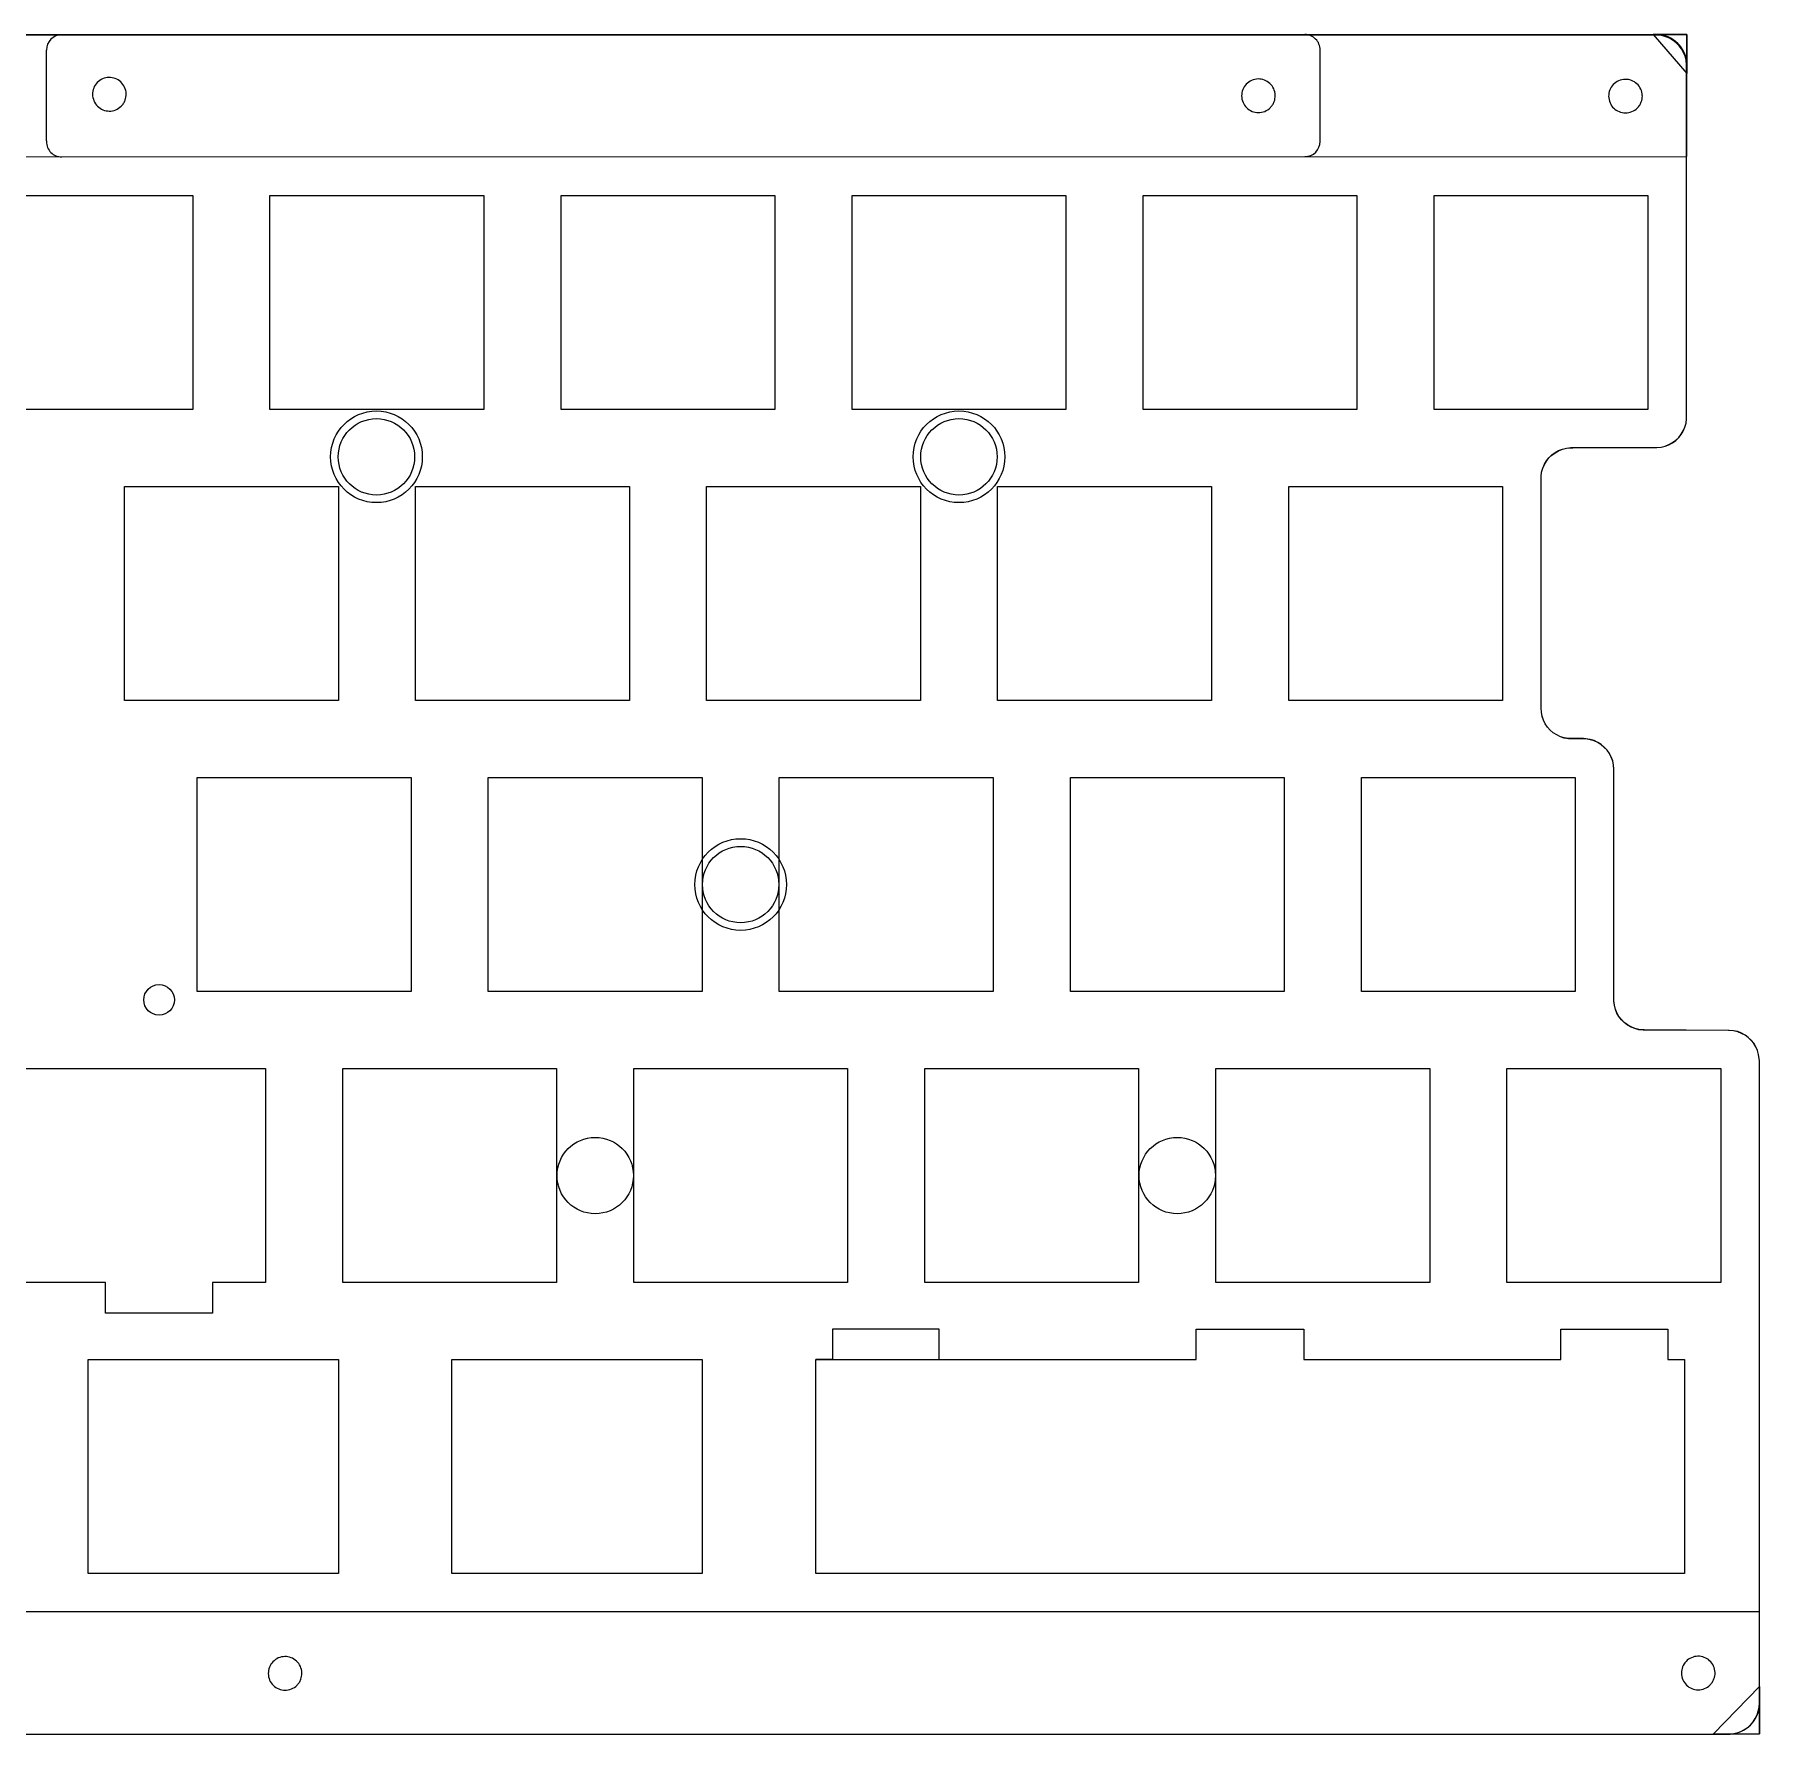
# Model space of a CAD drawing. Header units: centimetres. Extents: x 0 to 160, y -253 to 0.
# Drawn here: x 147.51 to 158.8, y -253.06 to -241.93 of the extents above; entities that cross this region are included whole.
import ezdxf

# ---------------------------------------------------------------- set-up
doc = ezdxf.new("R2010")
doc.units = ezdxf.units.CM
doc.header["$MEASUREMENT"] = 0
for name, color, linetype in [('case-left-macro v11_Layer 1', 7, 'Continuous'), ('case-left-macro v11_mid small', 7, 'Continuous'), ('case-left-macro v11_Sketch2', 7, 'Continuous'), ('case-left-macro v11_Sketch7', 7, 'Continuous')]:
    doc.layers.add(name, color=color, linetype=linetype)

msp = doc.modelspace()

# ---------------------------------------------------------------- linework, layer by layer
at = {"layer": 'case-left-macro v11_Layer 1'}
for p, q in [((158.123, -241.932, 7.32), (139.825, -241.935, 7.32)), ((158.103, -241.932, 7.62), (158.323, -242.187, 7.62)), ((158.103, -241.932, 7.62), (158.323, -241.932, 7.62)), ((158.323, -241.932, 7.62), (158.323, -242.187, 7.62)), ((158.323, -242.732, 7.32), (158.323, -242.132, 7.32)), ((145.088, -242.734, 7.32), (158.323, -242.732, 7.32)), ((158.799, -252.257, 7.32), (145.088, -252.259, 7.32)), ((158.799, -252.857, 7.32), (158.799, -252.257, 7.32)), ((158.799, -252.747, 7.62), (158.498, -253.057, 7.62)), ((158.799, -252.747, 7.62), (158.799, -253.057, 7.62)), ((139.825, -253.06, 7.32), (158.599, -253.057, 7.32)), ((158.498, -253.057, 7.62), (158.799, -253.057, 7.62))]:
    msp.add_line(p, q, dxfattribs=at)
for points in [[(158.323, -242.132, 7.32), (158.323, -242.022, 7.32), (158.233, -241.932, 7.32), (158.123, -241.932, 7.32)], [(158.599, -253.057, 7.32), (158.709, -253.057, 7.32), (158.799, -252.967, 7.32), (158.799, -252.857, 7.32)]]:
    msp.add_open_spline(points, degree=3, dxfattribs=at)
at = {"layer": 'case-left-macro v11_mid small'}
for p, q in [((155.823, -241.933, 7.32), (147.686, -241.934, 7.32)), ((147.586, -242.038, 7.32), (147.586, -242.034, 7.32)), ((147.586, -242.629, 7.32), (147.586, -242.038, 7.32)), ((155.923, -242.632, 7.32), (155.923, -242.033, 7.32)), ((147.586, -242.629, 7.32), (147.586, -242.634, 7.32)), ((147.686, -242.734, 7.32), (155.823, -242.732, 7.32))]:
    msp.add_line(p, q, dxfattribs=at)
for centre, start, end in [((147.686, -242.034, 7.32), 90.0069, 180), ((155.823, -242.033, 7.32), 0, 90.0069), ((147.686, -242.634, 7.32), 180, 270.0094), ((155.823, -242.632, 7.32), 270.0094, 0)]:
    msp.add_arc(centre, 0.1, start, end, dxfattribs=at)
for points in [[(148.108, -242.323, 6.22), (148.108, -242.335, 6.22), (148.106, -242.348, 6.22), (148.098, -242.369, 6.22), (148.095, -242.376, 6.22), (148.086, -242.389, 6.22), (148.081, -242.396, 6.22), (148.075, -242.401, 6.22), (148.065, -242.412, 6.22), (148.053, -242.42, 6.22), (148.026, -242.431, 6.22), (148.012, -242.434, 6.22), (147.983, -242.433, 6.22), (147.969, -242.431, 6.22), (147.943, -242.42, 6.22), (147.931, -242.412, 6.22), (147.91, -242.392, 6.22), (147.902, -242.38, 6.22), (147.891, -242.353, 6.22), (147.888, -242.339, 6.22), (147.887, -242.31, 6.22), (147.89, -242.296, 6.22), (147.9, -242.27, 6.22), (147.908, -242.258, 6.22), (147.928, -242.237, 6.22), (147.94, -242.229, 6.22), (147.966, -242.217, 6.22), (147.981, -242.214, 6.22), (148.009, -242.213, 6.22), (148.023, -242.216, 6.22), (148.05, -242.226, 6.22), (148.062, -242.233, 6.22), (148.083, -242.253, 6.22), (148.091, -242.264, 6.22), (148.104, -242.291, 6.22), (148.107, -242.305, 6.22), (148.108, -242.321, 6.22), (148.108, -242.322, 6.22), (148.108, -242.323, 6.22)], [(155.629, -242.333, 6.22), (155.629, -242.345, 6.22), (155.627, -242.358, 6.22), (155.62, -242.379, 6.22), (155.616, -242.386, 6.22), (155.607, -242.399, 6.22), (155.602, -242.406, 6.22), (155.597, -242.411, 6.22), (155.587, -242.422, 6.22), (155.574, -242.43, 6.22), (155.547, -242.441, 6.22), (155.533, -242.443, 6.22), (155.504, -242.443, 6.22), (155.49, -242.441, 6.22), (155.464, -242.43, 6.22), (155.452, -242.422, 6.22), (155.432, -242.402, 6.22), (155.424, -242.39, 6.22), (155.412, -242.363, 6.22), (155.409, -242.349, 6.22), (155.409, -242.32, 6.22), (155.412, -242.306, 6.22), (155.422, -242.28, 6.22), (155.43, -242.268, 6.22), (155.449, -242.247, 6.22), (155.461, -242.239, 6.22), (155.488, -242.227, 6.22), (155.502, -242.224, 6.22), (155.531, -242.223, 6.22), (155.545, -242.226, 6.22), (155.571, -242.236, 6.22), (155.583, -242.243, 6.22), (155.604, -242.262, 6.22), (155.613, -242.274, 6.22), (155.625, -242.301, 6.22), (155.628, -242.315, 6.22), (155.629, -242.331, 6.22), (155.629, -242.332, 6.22), (155.629, -242.333, 6.22)]]:
    msp.add_open_spline(points, degree=3, knots=[6.594404, 6.594404, 6.594404, 6.594404, 7.005478, 7.005478, 7.244259, 7.244259, 7.482163, 7.482163, 7.482163, 7.919053, 7.919053, 8.365608, 8.365608, 8.803299, 8.803299, 9.244016, 9.244016, 9.702694, 9.702694, 10.171443, 10.171443, 10.630498, 10.630498, 11.091157, 11.091157, 11.570746, 11.570746, 12.060947, 12.060947, 12.540855, 12.540855, 13.020781, 13.020781, 13.520552, 13.520552, 14.03151, 14.03151, 14.076567, 14.076567, 14.076567, 14.076567], dxfattribs=at)
at = {"layer": 'case-left-macro v11_Sketch2'}
for p, q in [((158.122, -241.936, 6.22), (139.824, -241.936, 6.22)), ((158.125, -241.937, 6.22), (158.122, -241.936, 6.22)), ((158.132, -241.937, 6.22), (158.125, -241.937, 6.22)), ((158.159, -241.94, 6.22), (158.132, -241.937, 6.22)), ((158.186, -241.947, 6.22), (158.159, -241.94, 6.22)), ((158.21, -241.957, 6.22), (158.186, -241.947, 6.22)), ((158.233, -241.971, 6.22), (158.21, -241.957, 6.22)), ((158.254, -241.987, 6.22), (158.233, -241.971, 6.22)), ((158.273, -242.006, 6.22), (158.254, -241.987, 6.22)), ((158.289, -242.027, 6.22), (158.273, -242.006, 6.22)), ((158.302, -242.05, 6.22), (158.289, -242.027, 6.22)), ((158.312, -242.075, 6.22), (158.302, -242.05, 6.22)), ((158.318, -242.101, 6.22), (158.312, -242.075, 6.22)), ((158.321, -242.129, 6.22), (158.318, -242.101, 6.22)), ((158.322, -242.136, 6.22), (158.321, -242.129, 6.22)), ((158.322, -242.137, 6.22), (158.322, -242.136, 6.22)), ((158.322, -244.437, 6.22), (158.322, -242.137, 6.22)), ((158.318, -244.477, 6.22), (158.321, -244.45, 6.22)), ((158.321, -244.45, 6.22), (158.322, -244.437, 6.22)), ((158.27, -244.571, 6.22), (158.286, -244.551, 6.22)), ((158.286, -244.551, 6.22), (158.3, -244.528, 6.22)), ((158.3, -244.528, 6.22), (158.31, -244.503, 6.22)), ((158.31, -244.503, 6.22), (158.318, -244.477, 6.22)), ((157.44, -244.686, 6.22), (157.461, -244.67, 6.22)), ((157.461, -244.67, 6.22), (157.484, -244.657, 6.22)), ((157.484, -244.657, 6.22), (157.509, -244.647, 6.22)), ((157.509, -244.647, 6.22), (157.536, -244.641, 6.22)), ((157.536, -244.641, 6.22), (157.563, -244.638, 6.22)), ((157.563, -244.638, 6.22), (157.576, -244.638, 6.22)), ((157.576, -244.638, 6.22), (158.114, -244.637, 6.22)), ((158.114, -244.637, 6.22), (158.127, -244.637, 6.22)), ((158.127, -244.637, 6.22), (158.155, -244.634, 6.22)), ((158.155, -244.634, 6.22), (158.181, -244.628, 6.22)), ((158.181, -244.628, 6.22), (158.206, -244.618, 6.22)), ((158.206, -244.618, 6.22), (158.23, -244.605, 6.22)), ((158.23, -244.605, 6.22), (158.251, -244.59, 6.22)), ((158.251, -244.59, 6.22), (158.27, -244.571, 6.22)), ((157.373, -244.798, 6.22), (157.38, -244.772, 6.22)), ((157.38, -244.772, 6.22), (157.391, -244.747, 6.22)), ((157.391, -244.747, 6.22), (157.404, -244.725, 6.22)), ((157.404, -244.725, 6.22), (157.421, -244.704, 6.22)), ((157.421, -244.704, 6.22), (157.44, -244.686, 6.22)), ((157.369, -244.825, 6.22), (157.373, -244.798, 6.22)), ((157.369, -244.838, 6.22), (157.369, -244.825, 6.22)), ((157.369, -246.343, 6.22), (157.369, -244.838, 6.22)), ((157.371, -246.369, 6.22), (157.369, -246.343, 6.22)), ((157.376, -246.396, 6.22), (157.371, -246.369, 6.22)), ((157.385, -246.422, 6.22), (157.376, -246.396, 6.22)), ((157.397, -246.445, 6.22), (157.385, -246.422, 6.22)), ((157.412, -246.467, 6.22), (157.397, -246.445, 6.22)), ((157.429, -246.487, 6.22), (157.412, -246.467, 6.22)), ((157.449, -246.504, 6.22), (157.429, -246.487, 6.22)), ((157.472, -246.518, 6.22), (157.449, -246.504, 6.22)), ((157.496, -246.53, 6.22), (157.472, -246.518, 6.22)), ((157.521, -246.538, 6.22), (157.496, -246.53, 6.22)), ((157.549, -246.543, 6.22), (157.521, -246.538, 6.22)), ((157.563, -246.544, 6.22), (157.549, -246.543, 6.22)), ((157.569, -246.544, 6.22), (157.563, -246.544, 6.22)), ((157.645, -246.544, 6.22), (157.569, -246.544, 6.22)), ((157.646, -246.544, 6.22), (157.645, -246.544, 6.22)), ((157.649, -246.544, 6.22), (157.646, -246.544, 6.22)), ((157.663, -246.544, 6.22), (157.649, -246.544, 6.22)), ((157.69, -246.549, 6.22), (157.663, -246.544, 6.22)), ((157.716, -246.557, 6.22), (157.69, -246.549, 6.22)), ((157.741, -246.568, 6.22), (157.716, -246.557, 6.22)), ((157.763, -246.582, 6.22), (157.741, -246.568, 6.22)), ((157.783, -246.599, 6.22), (157.763, -246.582, 6.22)), ((157.801, -246.618, 6.22), (157.783, -246.599, 6.22)), ((157.816, -246.64, 6.22), (157.801, -246.618, 6.22)), ((157.829, -246.664, 6.22), (157.816, -246.64, 6.22)), ((157.838, -246.689, 6.22), (157.829, -246.664, 6.22)), ((157.843, -246.716, 6.22), (157.838, -246.689, 6.22)), ((157.845, -246.744, 6.22), (157.843, -246.716, 6.22)), ((157.845, -248.249, 6.22), (157.845, -246.744, 6.22)), ((157.845, -248.253, 6.22), (157.845, -248.249, 6.22)), ((157.846, -248.26, 6.22), (157.845, -248.253, 6.22)), ((157.849, -248.288, 6.22), (157.846, -248.26, 6.22)), ((157.856, -248.314, 6.22), (157.849, -248.288, 6.22)), ((157.866, -248.338, 6.22), (157.856, -248.314, 6.22)), ((157.879, -248.361, 6.22), (157.866, -248.338, 6.22)), ((157.895, -248.382, 6.22), (157.879, -248.361, 6.22)), ((157.914, -248.401, 6.22), (157.895, -248.382, 6.22)), ((157.935, -248.417, 6.22), (157.914, -248.401, 6.22)), ((157.958, -248.43, 6.22), (157.935, -248.417, 6.22)), ((157.983, -248.44, 6.22), (157.958, -248.43, 6.22)), ((158.009, -248.447, 6.22), (157.983, -248.44, 6.22)), ((158.037, -248.45, 6.22), (158.009, -248.447, 6.22)), ((158.044, -248.45, 6.22), (158.037, -248.45, 6.22)), ((158.045, -248.45, 6.22), (158.044, -248.45, 6.22)), ((158.597, -248.453, 6.22), (158.045, -248.45, 6.22)), ((158.601, -248.453, 6.22), (158.597, -248.453, 6.22)), ((158.629, -248.455, 6.22), (158.601, -248.453, 6.22)), ((158.656, -248.461, 6.22), (158.629, -248.455, 6.22)), ((158.681, -248.471, 6.22), (158.656, -248.461, 6.22)), ((158.704, -248.483, 6.22), (158.681, -248.471, 6.22)), ((158.725, -248.499, 6.22), (158.704, -248.483, 6.22)), ((158.745, -248.517, 6.22), (158.725, -248.499, 6.22)), ((158.761, -248.537, 6.22), (158.745, -248.517, 6.22)), ((158.775, -248.56, 6.22), (158.761, -248.537, 6.22)), ((158.786, -248.584, 6.22), (158.775, -248.56, 6.22)), ((158.793, -248.61, 6.22), (158.786, -248.584, 6.22)), ((158.797, -248.638, 6.22), (158.793, -248.61, 6.22)), ((158.798, -248.652, 6.22), (158.797, -248.638, 6.22)), ((158.798, -248.657, 6.22), (158.798, -248.652, 6.22)), ((158.798, -252.855, 6.22), (158.798, -248.657, 6.22)), ((158.783, -252.933, 6.22), (158.791, -252.908, 6.22)), ((158.791, -252.908, 6.22), (158.796, -252.881, 6.22)), ((158.796, -252.881, 6.22), (158.798, -252.855, 6.22)), ((158.673, -253.043, 6.22), (158.697, -253.031, 6.22)), ((158.697, -253.031, 6.22), (158.719, -253.017, 6.22)), ((158.719, -253.017, 6.22), (158.739, -252.999, 6.22)), ((158.739, -252.999, 6.22), (158.757, -252.979, 6.22)), ((158.757, -252.979, 6.22), (158.771, -252.957, 6.22)), ((158.771, -252.957, 6.22), (158.783, -252.933, 6.22)), ((139.827, -253.061, 6.22), (158.596, -253.058, 6.22)), ((158.596, -253.058, 6.22), (158.6, -253.058, 6.22)), ((158.6, -253.058, 6.22), (158.607, -253.058, 6.22)), ((158.607, -253.058, 6.22), (158.621, -253.057, 6.22)), ((158.621, -253.057, 6.22), (158.648, -253.052, 6.22)), ((158.648, -253.052, 6.22), (158.673, -253.043, 6.22))]:
    msp.add_line(p, q, dxfattribs=at)
for centre, radius in [((149.746, -244.697, 6.22), 0.3), ((149.746, -244.697, 6.22), 0.25), ((153.559, -244.697, 6.22), 0.3), ((153.559, -244.697, 6.22), 0.25), ((152.13, -247.497, 6.22), 0.3), ((152.13, -247.497, 6.22), 0.25), ((148.323, -248.252, 6.22), 0.1), ((151.178, -249.402, 6.22), 0.25), ((154.988, -249.402, 6.22), 0.25)]:
    msp.add_circle(centre, radius, dxfattribs=at)
for points in [[(148.108, -242.323, 6.22), (148.108, -242.335, 6.22), (148.106, -242.348, 6.22), (148.098, -242.369, 6.22), (148.095, -242.376, 6.22), (148.086, -242.389, 6.22), (148.081, -242.396, 6.22), (148.075, -242.401, 6.22), (148.065, -242.412, 6.22), (148.053, -242.42, 6.22), (148.026, -242.431, 6.22), (148.012, -242.434, 6.22), (147.983, -242.433, 6.22), (147.969, -242.431, 6.22), (147.943, -242.42, 6.22), (147.931, -242.412, 6.22), (147.91, -242.392, 6.22), (147.902, -242.38, 6.22), (147.891, -242.353, 6.22), (147.888, -242.339, 6.22), (147.887, -242.31, 6.22), (147.89, -242.296, 6.22), (147.9, -242.27, 6.22), (147.908, -242.258, 6.22), (147.928, -242.237, 6.22), (147.94, -242.229, 6.22), (147.966, -242.217, 6.22), (147.981, -242.214, 6.22), (148.009, -242.213, 6.22), (148.023, -242.216, 6.22), (148.05, -242.226, 6.22), (148.062, -242.233, 6.22), (148.083, -242.253, 6.22), (148.091, -242.264, 6.22), (148.104, -242.291, 6.22), (148.107, -242.305, 6.22), (148.108, -242.321, 6.22), (148.108, -242.322, 6.22), (148.108, -242.323, 6.22)], [(155.629, -242.333, 6.22), (155.629, -242.345, 6.22), (155.627, -242.358, 6.22), (155.62, -242.379, 6.22), (155.616, -242.386, 6.22), (155.607, -242.399, 6.22), (155.602, -242.406, 6.22), (155.597, -242.411, 6.22), (155.587, -242.422, 6.22), (155.574, -242.43, 6.22), (155.547, -242.441, 6.22), (155.533, -242.443, 6.22), (155.504, -242.443, 6.22), (155.49, -242.441, 6.22), (155.464, -242.43, 6.22), (155.452, -242.422, 6.22), (155.432, -242.402, 6.22), (155.424, -242.39, 6.22), (155.412, -242.363, 6.22), (155.409, -242.349, 6.22), (155.409, -242.32, 6.22), (155.412, -242.306, 6.22), (155.422, -242.28, 6.22), (155.43, -242.268, 6.22), (155.449, -242.247, 6.22), (155.461, -242.239, 6.22), (155.488, -242.227, 6.22), (155.502, -242.224, 6.22), (155.531, -242.223, 6.22), (155.545, -242.226, 6.22), (155.571, -242.236, 6.22), (155.583, -242.243, 6.22), (155.604, -242.262, 6.22), (155.613, -242.274, 6.22), (155.625, -242.301, 6.22), (155.628, -242.315, 6.22), (155.629, -242.331, 6.22), (155.629, -242.332, 6.22), (155.629, -242.333, 6.22)], [(158.032, -242.336, 6.22), (158.032, -242.348, 6.22), (158.03, -242.361, 6.22), (158.022, -242.381, 6.22), (158.019, -242.389, 6.22), (158.01, -242.402, 6.22), (158.005, -242.408, 6.22), (157.999, -242.414, 6.22), (157.989, -242.424, 6.22), (157.977, -242.432, 6.22), (157.95, -242.443, 6.22), (157.936, -242.446, 6.22), (157.907, -242.446, 6.22), (157.893, -242.443, 6.22), (157.867, -242.432, 6.22), (157.855, -242.425, 6.22), (157.834, -242.405, 6.22), (157.826, -242.393, 6.22), (157.815, -242.366, 6.22), (157.812, -242.351, 6.22), (157.811, -242.323, 6.22), (157.814, -242.309, 6.22), (157.824, -242.282, 6.22), (157.832, -242.27, 6.22), (157.852, -242.25, 6.22), (157.864, -242.241, 6.22), (157.89, -242.229, 6.22), (157.905, -242.226, 6.22), (157.933, -242.226, 6.22), (157.948, -242.228, 6.22), (157.974, -242.238, 6.22), (157.986, -242.246, 6.22), (158.007, -242.265, 6.22), (158.015, -242.277, 6.22), (158.028, -242.303, 6.22), (158.031, -242.318, 6.22), (158.032, -242.333, 6.22), (158.032, -242.335, 6.22), (158.032, -242.336, 6.22)], [(149.258, -252.661, 6.22), (149.258, -252.673, 6.22), (149.256, -252.686, 6.22), (149.248, -252.706, 6.22), (149.245, -252.714, 6.22), (149.236, -252.727, 6.22), (149.231, -252.733, 6.22), (149.226, -252.739, 6.22), (149.215, -252.749, 6.22), (149.203, -252.757, 6.22), (149.176, -252.768, 6.22), (149.162, -252.771, 6.22), (149.133, -252.771, 6.22), (149.119, -252.768, 6.22), (149.093, -252.757, 6.22), (149.081, -252.75, 6.22), (149.061, -252.73, 6.22), (149.052, -252.718, 6.22), (149.041, -252.691, 6.22), (149.038, -252.676, 6.22), (149.038, -252.648, 6.22), (149.04, -252.634, 6.22), (149.051, -252.607, 6.22), (149.058, -252.595, 6.22), (149.078, -252.575, 6.22), (149.09, -252.566, 6.22), (149.117, -252.554, 6.22), (149.131, -252.551, 6.22), (149.16, -252.551, 6.22), (149.174, -252.553, 6.22), (149.2, -252.563, 6.22), (149.212, -252.571, 6.22), (149.233, -252.59, 6.22), (149.242, -252.602, 6.22), (149.254, -252.628, 6.22), (149.257, -252.643, 6.22), (149.258, -252.658, 6.22), (149.258, -252.66, 6.22), (149.258, -252.661, 6.22)], [(158.508, -252.659, 6.22), (158.508, -252.671, 6.22), (158.506, -252.684, 6.22), (158.498, -252.704, 6.22), (158.495, -252.711, 6.22), (158.486, -252.725, 6.22), (158.481, -252.731, 6.22), (158.476, -252.736, 6.22), (158.465, -252.747, 6.22), (158.453, -252.755, 6.22), (158.426, -252.766, 6.22), (158.412, -252.769, 6.22), (158.383, -252.769, 6.22), (158.369, -252.766, 6.22), (158.343, -252.755, 6.22), (158.331, -252.747, 6.22), (158.311, -252.727, 6.22), (158.302, -252.715, 6.22), (158.291, -252.689, 6.22), (158.288, -252.674, 6.22), (158.288, -252.645, 6.22), (158.29, -252.631, 6.22), (158.301, -252.605, 6.22), (158.308, -252.593, 6.22), (158.328, -252.572, 6.22), (158.34, -252.564, 6.22), (158.367, -252.552, 6.22), (158.381, -252.549, 6.22), (158.41, -252.548, 6.22), (158.424, -252.551, 6.22), (158.45, -252.561, 6.22), (158.462, -252.568, 6.22), (158.483, -252.588, 6.22), (158.492, -252.6, 6.22), (158.504, -252.626, 6.22), (158.507, -252.64, 6.22), (158.508, -252.656, 6.22), (158.508, -252.657, 6.22), (158.508, -252.659, 6.22)]]:
    msp.add_open_spline(points, degree=3, knots=[6.594404, 6.594404, 6.594404, 6.594404, 7.005478, 7.005478, 7.244259, 7.244259, 7.482163, 7.482163, 7.482163, 7.919053, 7.919053, 8.365608, 8.365608, 8.803299, 8.803299, 9.244016, 9.244016, 9.702694, 9.702694, 10.171443, 10.171443, 10.630498, 10.630498, 11.091157, 11.091157, 11.570746, 11.570746, 12.060947, 12.060947, 12.540855, 12.540855, 13.020781, 13.020781, 13.520552, 13.520552, 14.03151, 14.03151, 14.076567, 14.076567, 14.076567, 14.076567], dxfattribs=at)
at = {"layer": 'case-left-macro v11_Sketch7'}
for p, q in [((158.106, -241.935, 7.62), (139.824, -241.935, 7.62)), ((158.106, -241.935, 7.62), (139.824, -241.935, 7.62)), ((158.323, -241.932, 7.62), (158.103, -241.932, 7.62)), ((158.103, -241.932, 7.62), (158.106, -241.935, 7.62)), ((158.103, -241.932, 7.62), (158.106, -241.935, 7.62)), ((158.323, -241.932, 7.62), (158.103, -241.932, 7.62)), ((158.323, -242.187, 7.62), (158.323, -241.932, 7.62)), ((158.323, -242.187, 7.62), (158.323, -241.932, 7.62)), ((158.322, -244.436, 7.62), (158.322, -242.185, 7.62)), ((158.322, -242.185, 7.62), (158.323, -242.187, 7.62)), ((158.322, -244.436, 7.62), (158.322, -242.185, 7.62)), ((158.322, -242.185, 7.62), (158.323, -242.187, 7.62)), ((147.144, -242.987, 7.62), (148.544, -242.987, 7.62)), ((147.144, -242.987, 7.62), (148.544, -242.987, 7.62)), ((148.544, -242.987, 7.62), (148.544, -244.387, 7.62)), ((148.544, -242.987, 7.62), (148.544, -244.387, 7.62)), ((149.049, -242.987, 7.62), (150.449, -242.987, 7.62)), ((149.049, -244.387, 7.62), (149.049, -242.987, 7.62)), ((149.049, -242.987, 7.62), (150.449, -242.987, 7.62)), ((149.049, -244.387, 7.62), (149.049, -242.987, 7.62)), ((150.449, -242.987, 7.62), (150.449, -244.387, 7.62)), ((150.449, -242.987, 7.62), (150.449, -244.387, 7.62)), ((150.954, -244.387, 7.62), (150.954, -242.987, 7.62)), ((150.954, -242.987, 7.62), (152.354, -242.987, 7.62)), ((150.954, -244.387, 7.62), (150.954, -242.987, 7.62)), ((150.954, -242.987, 7.62), (152.354, -242.987, 7.62)), ((152.354, -242.987, 7.62), (152.354, -244.387, 7.62)), ((152.354, -242.987, 7.62), (152.354, -244.387, 7.62)), ((152.859, -242.987, 7.62), (154.259, -242.987, 7.62)), ((152.859, -244.387, 7.62), (152.859, -242.987, 7.62)), ((152.859, -244.387, 7.62), (152.859, -242.987, 7.62)), ((152.859, -242.987, 7.62), (154.259, -242.987, 7.62)), ((154.259, -242.987, 7.62), (154.259, -244.387, 7.62)), ((154.259, -242.987, 7.62), (154.259, -244.387, 7.62)), ((154.764, -242.987, 7.62), (156.164, -242.987, 7.62)), ((154.764, -244.387, 7.62), (154.764, -242.987, 7.62)), ((154.764, -242.987, 7.62), (156.164, -242.987, 7.62)), ((154.764, -244.387, 7.62), (154.764, -242.987, 7.62)), ((156.164, -242.987, 7.62), (156.164, -244.387, 7.62)), ((156.164, -242.987, 7.62), (156.164, -244.387, 7.62)), ((156.669, -244.387, 7.62), (156.669, -242.987, 7.62)), ((156.669, -242.987, 7.62), (158.069, -242.987, 7.62)), ((156.669, -242.987, 7.62), (158.069, -242.987, 7.62)), ((156.669, -244.387, 7.62), (156.669, -242.987, 7.62)), ((158.069, -242.987, 7.62), (158.069, -244.387, 7.62)), ((158.069, -242.987, 7.62), (158.069, -244.387, 7.62)), ((148.544, -244.387, 7.62), (147.144, -244.387, 7.62)), ((148.544, -244.387, 7.62), (147.144, -244.387, 7.62)), ((150.449, -244.387, 7.62), (149.049, -244.387, 7.62)), ((150.449, -244.387, 7.62), (149.049, -244.387, 7.62)), ((152.354, -244.387, 7.62), (150.954, -244.387, 7.62)), ((152.354, -244.387, 7.62), (150.954, -244.387, 7.62)), ((154.259, -244.387, 7.62), (152.859, -244.387, 7.62)), ((154.259, -244.387, 7.62), (152.859, -244.387, 7.62)), ((156.164, -244.387, 7.62), (154.764, -244.387, 7.62)), ((156.164, -244.387, 7.62), (154.764, -244.387, 7.62)), ((158.069, -244.387, 7.62), (156.669, -244.387, 7.62)), ((158.069, -244.387, 7.62), (156.669, -244.387, 7.62)), ((158.318, -244.476, 7.62), (158.321, -244.449, 7.62)), ((158.318, -244.476, 7.62), (158.321, -244.449, 7.62)), ((158.321, -244.449, 7.62), (158.322, -244.436, 7.62)), ((158.321, -244.449, 7.62), (158.322, -244.436, 7.62)), ((158.27, -244.57, 7.62), (158.286, -244.549, 7.62)), ((158.27, -244.57, 7.62), (158.286, -244.549, 7.62)), ((158.286, -244.549, 7.62), (158.3, -244.527, 7.62)), ((158.286, -244.549, 7.62), (158.3, -244.527, 7.62)), ((158.3, -244.527, 7.62), (158.31, -244.502, 7.62)), ((158.3, -244.527, 7.62), (158.31, -244.502, 7.62)), ((158.31, -244.502, 7.62), (158.318, -244.476, 7.62)), ((158.31, -244.502, 7.62), (158.318, -244.476, 7.62)), ((157.44, -244.684, 7.62), (157.461, -244.669, 7.62)), ((157.44, -244.684, 7.62), (157.461, -244.669, 7.62)), ((157.461, -244.669, 7.62), (157.484, -244.656, 7.62)), ((157.461, -244.669, 7.62), (157.484, -244.656, 7.62)), ((157.484, -244.656, 7.62), (157.509, -244.646, 7.62)), ((157.484, -244.656, 7.62), (157.509, -244.646, 7.62)), ((157.509, -244.646, 7.62), (157.536, -244.64, 7.62)), ((157.509, -244.646, 7.62), (157.536, -244.64, 7.62)), ((157.536, -244.64, 7.62), (157.563, -244.637, 7.62)), ((157.536, -244.64, 7.62), (157.563, -244.637, 7.62)), ((157.563, -244.637, 7.62), (157.576, -244.637, 7.62)), ((157.563, -244.637, 7.62), (157.576, -244.637, 7.62)), ((157.576, -244.637, 7.62), (158.114, -244.636, 7.62)), ((157.576, -244.637, 7.62), (158.114, -244.636, 7.62)), ((158.114, -244.636, 7.62), (158.127, -244.636, 7.62)), ((158.114, -244.636, 7.62), (158.127, -244.636, 7.62)), ((158.127, -244.636, 7.62), (158.155, -244.633, 7.62)), ((158.127, -244.636, 7.62), (158.155, -244.633, 7.62)), ((158.155, -244.633, 7.62), (158.181, -244.627, 7.62)), ((158.155, -244.633, 7.62), (158.181, -244.627, 7.62)), ((158.181, -244.627, 7.62), (158.206, -244.617, 7.62)), ((158.181, -244.627, 7.62), (158.206, -244.617, 7.62)), ((158.206, -244.617, 7.62), (158.23, -244.604, 7.62)), ((158.206, -244.617, 7.62), (158.23, -244.604, 7.62)), ((158.23, -244.604, 7.62), (158.251, -244.588, 7.62)), ((158.23, -244.604, 7.62), (158.251, -244.588, 7.62)), ((158.251, -244.588, 7.62), (158.27, -244.57, 7.62)), ((158.251, -244.588, 7.62), (158.27, -244.57, 7.62)), ((157.373, -244.797, 7.62), (157.38, -244.771, 7.62)), ((157.373, -244.797, 7.62), (157.38, -244.771, 7.62)), ((157.38, -244.771, 7.62), (157.391, -244.746, 7.62)), ((157.38, -244.771, 7.62), (157.391, -244.746, 7.62)), ((157.391, -244.746, 7.62), (157.404, -244.723, 7.62)), ((157.391, -244.746, 7.62), (157.404, -244.723, 7.62)), ((157.404, -244.723, 7.62), (157.421, -244.703, 7.62)), ((157.404, -244.723, 7.62), (157.421, -244.703, 7.62)), ((157.421, -244.703, 7.62), (157.44, -244.684, 7.62)), ((157.421, -244.703, 7.62), (157.44, -244.684, 7.62)), ((148.097, -244.892, 7.62), (149.497, -244.892, 7.62)), ((148.097, -246.292, 7.62), (148.097, -244.892, 7.62)), ((148.097, -244.892, 7.62), (149.497, -244.892, 7.62)), ((148.097, -246.292, 7.62), (148.097, -244.892, 7.62)), ((149.497, -244.892, 7.62), (149.497, -246.292, 7.62)), ((149.497, -244.892, 7.62), (149.497, -246.292, 7.62)), ((150.002, -244.892, 7.62), (151.402, -244.892, 7.62)), ((150.002, -246.292, 7.62), (150.002, -244.892, 7.62)), ((150.002, -246.292, 7.62), (150.002, -244.892, 7.62)), ((150.002, -244.892, 7.62), (151.402, -244.892, 7.62)), ((151.402, -244.892, 7.62), (151.402, -246.292, 7.62)), ((151.402, -244.892, 7.62), (151.402, -246.292, 7.62)), ((151.907, -246.292, 7.62), (151.907, -244.892, 7.62)), ((151.907, -244.892, 7.62), (153.307, -244.892, 7.62)), ((151.907, -244.892, 7.62), (153.307, -244.892, 7.62)), ((151.907, -246.292, 7.62), (151.907, -244.892, 7.62)), ((153.307, -244.892, 7.62), (153.307, -246.292, 7.62)), ((153.307, -244.892, 7.62), (153.307, -246.292, 7.62)), ((153.812, -246.292, 7.62), (153.812, -244.892, 7.62)), ((153.812, -244.892, 7.62), (155.212, -244.892, 7.62)), ((153.812, -246.292, 7.62), (153.812, -244.892, 7.62)), ((153.812, -244.892, 7.62), (155.212, -244.892, 7.62)), ((155.212, -244.892, 7.62), (155.212, -246.292, 7.62)), ((155.212, -244.892, 7.62), (155.212, -246.292, 7.62)), ((155.717, -246.292, 7.62), (155.717, -244.892, 7.62)), ((155.717, -244.892, 7.62), (157.117, -244.892, 7.62)), ((155.717, -246.292, 7.62), (155.717, -244.892, 7.62)), ((155.717, -244.892, 7.62), (157.117, -244.892, 7.62)), ((157.117, -244.892, 7.62), (157.117, -246.292, 7.62)), ((157.117, -244.892, 7.62), (157.117, -246.292, 7.62)), ((157.369, -244.824, 7.62), (157.373, -244.797, 7.62)), ((157.369, -244.824, 7.62), (157.373, -244.797, 7.62)), ((157.369, -244.837, 7.62), (157.369, -244.824, 7.62)), ((157.369, -244.837, 7.62), (157.369, -244.824, 7.62)), ((157.369, -246.342, 7.62), (157.369, -244.837, 7.62)), ((157.369, -246.342, 7.62), (157.369, -244.837, 7.62)), ((149.497, -246.292, 7.62), (148.097, -246.292, 7.62)), ((149.497, -246.292, 7.62), (148.097, -246.292, 7.62)), ((151.402, -246.292, 7.62), (150.002, -246.292, 7.62)), ((151.402, -246.292, 7.62), (150.002, -246.292, 7.62)), ((153.307, -246.292, 7.62), (151.907, -246.292, 7.62)), ((153.307, -246.292, 7.62), (151.907, -246.292, 7.62)), ((155.212, -246.292, 7.62), (153.812, -246.292, 7.62)), ((155.212, -246.292, 7.62), (153.812, -246.292, 7.62)), ((157.117, -246.292, 7.62), (155.717, -246.292, 7.62)), ((157.117, -246.292, 7.62), (155.717, -246.292, 7.62)), ((157.371, -246.368, 7.62), (157.369, -246.342, 7.62)), ((157.371, -246.368, 7.62), (157.369, -246.342, 7.62)), ((157.376, -246.395, 7.62), (157.371, -246.368, 7.62)), ((157.376, -246.395, 7.62), (157.371, -246.368, 7.62)), ((157.385, -246.42, 7.62), (157.376, -246.395, 7.62)), ((157.385, -246.42, 7.62), (157.376, -246.395, 7.62)), ((157.397, -246.444, 7.62), (157.385, -246.42, 7.62)), ((157.397, -246.444, 7.62), (157.385, -246.42, 7.62)), ((157.412, -246.466, 7.62), (157.397, -246.444, 7.62)), ((157.412, -246.466, 7.62), (157.397, -246.444, 7.62)), ((157.429, -246.486, 7.62), (157.412, -246.466, 7.62)), ((157.429, -246.486, 7.62), (157.412, -246.466, 7.62)), ((157.449, -246.503, 7.62), (157.429, -246.486, 7.62)), ((157.449, -246.503, 7.62), (157.429, -246.486, 7.62)), ((157.472, -246.517, 7.62), (157.449, -246.503, 7.62)), ((157.472, -246.517, 7.62), (157.449, -246.503, 7.62)), ((157.496, -246.529, 7.62), (157.472, -246.517, 7.62)), ((157.496, -246.529, 7.62), (157.472, -246.517, 7.62)), ((157.521, -246.537, 7.62), (157.496, -246.529, 7.62)), ((157.521, -246.537, 7.62), (157.496, -246.529, 7.62)), ((157.549, -246.541, 7.62), (157.521, -246.537, 7.62)), ((157.549, -246.541, 7.62), (157.521, -246.537, 7.62)), ((157.563, -246.542, 7.62), (157.549, -246.541, 7.62)), ((157.563, -246.542, 7.62), (157.549, -246.541, 7.62)), ((157.569, -246.542, 7.62), (157.563, -246.542, 7.62)), ((157.569, -246.542, 7.62), (157.563, -246.542, 7.62)), ((157.645, -246.542, 7.62), (157.569, -246.542, 7.62)), ((157.645, -246.542, 7.62), (157.569, -246.542, 7.62)), ((157.646, -246.542, 7.62), (157.645, -246.542, 7.62)), ((157.646, -246.542, 7.62), (157.645, -246.542, 7.62)), ((157.649, -246.543, 7.62), (157.646, -246.542, 7.62)), ((157.649, -246.543, 7.62), (157.646, -246.542, 7.62)), ((157.663, -246.543, 7.62), (157.649, -246.543, 7.62)), ((157.663, -246.543, 7.62), (157.649, -246.543, 7.62)), ((157.69, -246.548, 7.62), (157.663, -246.543, 7.62)), ((157.69, -246.548, 7.62), (157.663, -246.543, 7.62)), ((157.716, -246.555, 7.62), (157.69, -246.548, 7.62)), ((157.716, -246.555, 7.62), (157.69, -246.548, 7.62)), ((157.741, -246.567, 7.62), (157.716, -246.555, 7.62)), ((157.741, -246.567, 7.62), (157.716, -246.555, 7.62)), ((157.763, -246.581, 7.62), (157.741, -246.567, 7.62)), ((157.763, -246.581, 7.62), (157.741, -246.567, 7.62)), ((157.783, -246.598, 7.62), (157.763, -246.581, 7.62)), ((157.783, -246.598, 7.62), (157.763, -246.581, 7.62)), ((157.801, -246.617, 7.62), (157.783, -246.598, 7.62)), ((157.801, -246.617, 7.62), (157.783, -246.598, 7.62)), ((157.816, -246.639, 7.62), (157.801, -246.617, 7.62)), ((157.816, -246.639, 7.62), (157.801, -246.617, 7.62)), ((157.829, -246.662, 7.62), (157.816, -246.639, 7.62)), ((157.829, -246.662, 7.62), (157.816, -246.639, 7.62)), ((157.838, -246.688, 7.62), (157.829, -246.662, 7.62)), ((157.838, -246.688, 7.62), (157.829, -246.662, 7.62)), ((157.843, -246.714, 7.62), (157.838, -246.688, 7.62)), ((157.843, -246.714, 7.62), (157.838, -246.688, 7.62)), ((148.573, -246.797, 7.62), (149.973, -246.797, 7.62)), ((148.573, -248.197, 7.62), (148.573, -246.797, 7.62)), ((148.573, -248.197, 7.62), (148.573, -246.797, 7.62)), ((148.573, -246.797, 7.62), (149.973, -246.797, 7.62)), ((149.973, -246.797, 7.62), (149.973, -248.197, 7.62)), ((149.973, -246.797, 7.62), (149.973, -248.197, 7.62)), ((150.478, -248.197, 7.62), (150.478, -246.797, 7.62)), ((150.478, -246.797, 7.62), (151.878, -246.797, 7.62)), ((150.478, -248.197, 7.62), (150.478, -246.797, 7.62)), ((150.478, -246.797, 7.62), (151.878, -246.797, 7.62)), ((151.878, -246.797, 7.62), (151.878, -248.197, 7.62)), ((151.878, -246.797, 7.62), (151.878, -248.197, 7.62)), ((152.383, -248.197, 7.62), (152.383, -246.797, 7.62)), ((152.383, -246.797, 7.62), (153.783, -246.797, 7.62)), ((152.383, -246.797, 7.62), (153.783, -246.797, 7.62)), ((152.383, -248.197, 7.62), (152.383, -246.797, 7.62)), ((153.783, -246.797, 7.62), (153.783, -248.197, 7.62)), ((153.783, -246.797, 7.62), (153.783, -248.197, 7.62)), ((154.288, -248.197, 7.62), (154.288, -246.797, 7.62)), ((154.288, -246.797, 7.62), (155.688, -246.797, 7.62)), ((154.288, -248.197, 7.62), (154.288, -246.797, 7.62)), ((154.288, -246.797, 7.62), (155.688, -246.797, 7.62)), ((155.688, -246.797, 7.62), (155.688, -248.197, 7.62)), ((155.688, -246.797, 7.62), (155.688, -248.197, 7.62)), ((156.193, -248.197, 7.62), (156.193, -246.797, 7.62)), ((156.193, -246.797, 7.62), (157.593, -246.797, 7.62)), ((156.193, -246.797, 7.62), (157.593, -246.797, 7.62)), ((156.193, -248.197, 7.62), (156.193, -246.797, 7.62)), ((157.593, -246.797, 7.62), (157.593, -248.197, 7.62)), ((157.593, -246.797, 7.62), (157.593, -248.197, 7.62)), ((157.845, -246.742, 7.62), (157.843, -246.714, 7.62)), ((157.845, -246.742, 7.62), (157.843, -246.714, 7.62)), ((157.845, -248.248, 7.62), (157.845, -246.742, 7.62)), ((157.845, -248.248, 7.62), (157.845, -246.742, 7.62)), ((149.973, -248.197, 7.62), (148.573, -248.197, 7.62)), ((149.973, -248.197, 7.62), (148.573, -248.197, 7.62)), ((151.878, -248.197, 7.62), (150.478, -248.197, 7.62)), ((151.878, -248.197, 7.62), (150.478, -248.197, 7.62)), ((153.783, -248.197, 7.62), (152.383, -248.197, 7.62)), ((153.783, -248.197, 7.62), (152.383, -248.197, 7.62)), ((155.688, -248.197, 7.62), (154.288, -248.197, 7.62)), ((155.688, -248.197, 7.62), (154.288, -248.197, 7.62)), ((157.593, -248.197, 7.62), (156.193, -248.197, 7.62)), ((157.593, -248.197, 7.62), (156.193, -248.197, 7.62)), ((157.845, -248.252, 7.62), (157.845, -248.248, 7.62)), ((157.845, -248.252, 7.62), (157.845, -248.248, 7.62)), ((157.846, -248.259, 7.62), (157.845, -248.252, 7.62)), ((157.846, -248.259, 7.62), (157.845, -248.252, 7.62)), ((157.849, -248.286, 7.62), (157.846, -248.259, 7.62)), ((157.849, -248.286, 7.62), (157.846, -248.259, 7.62)), ((157.856, -248.312, 7.62), (157.849, -248.286, 7.62)), ((157.856, -248.312, 7.62), (157.849, -248.286, 7.62)), ((157.866, -248.337, 7.62), (157.856, -248.312, 7.62)), ((157.866, -248.337, 7.62), (157.856, -248.312, 7.62)), ((157.879, -248.36, 7.62), (157.866, -248.337, 7.62)), ((157.879, -248.36, 7.62), (157.866, -248.337, 7.62)), ((157.895, -248.381, 7.62), (157.879, -248.36, 7.62)), ((157.895, -248.381, 7.62), (157.879, -248.36, 7.62)), ((157.914, -248.399, 7.62), (157.895, -248.381, 7.62)), ((157.914, -248.399, 7.62), (157.895, -248.381, 7.62)), ((157.935, -248.415, 7.62), (157.914, -248.399, 7.62)), ((157.935, -248.415, 7.62), (157.914, -248.399, 7.62)), ((157.958, -248.428, 7.62), (157.935, -248.415, 7.62)), ((157.958, -248.428, 7.62), (157.935, -248.415, 7.62)), ((157.983, -248.439, 7.62), (157.958, -248.428, 7.62)), ((157.983, -248.439, 7.62), (157.958, -248.428, 7.62)), ((158.009, -248.445, 7.62), (157.983, -248.439, 7.62)), ((158.009, -248.445, 7.62), (157.983, -248.439, 7.62)), ((158.037, -248.448, 7.62), (158.009, -248.445, 7.62)), ((158.037, -248.448, 7.62), (158.009, -248.445, 7.62)), ((158.044, -248.449, 7.62), (158.037, -248.448, 7.62)), ((158.044, -248.449, 7.62), (158.037, -248.448, 7.62)), ((158.045, -248.449, 7.62), (158.044, -248.449, 7.62)), ((158.045, -248.449, 7.62), (158.044, -248.449, 7.62)), ((158.597, -248.452, 7.62), (158.045, -248.449, 7.62)), ((158.597, -248.452, 7.62), (158.045, -248.449, 7.62)), ((158.601, -248.452, 7.62), (158.597, -248.452, 7.62)), ((158.601, -248.452, 7.62), (158.597, -248.452, 7.62)), ((158.629, -248.454, 7.62), (158.601, -248.452, 7.62)), ((158.629, -248.454, 7.62), (158.601, -248.452, 7.62)), ((158.656, -248.46, 7.62), (158.629, -248.454, 7.62)), ((158.656, -248.46, 7.62), (158.629, -248.454, 7.62)), ((158.681, -248.47, 7.62), (158.656, -248.46, 7.62)), ((158.681, -248.47, 7.62), (158.656, -248.46, 7.62)), ((158.704, -248.482, 7.62), (158.681, -248.47, 7.62)), ((158.704, -248.482, 7.62), (158.681, -248.47, 7.62)), ((158.725, -248.498, 7.62), (158.704, -248.482, 7.62)), ((158.725, -248.498, 7.62), (158.704, -248.482, 7.62)), ((158.745, -248.516, 7.62), (158.725, -248.498, 7.62)), ((158.745, -248.516, 7.62), (158.725, -248.498, 7.62)), ((158.761, -248.536, 7.62), (158.745, -248.516, 7.62)), ((158.761, -248.536, 7.62), (158.745, -248.516, 7.62)), ((158.775, -248.559, 7.62), (158.761, -248.536, 7.62)), ((158.775, -248.559, 7.62), (158.761, -248.536, 7.62)), ((158.786, -248.583, 7.62), (158.775, -248.559, 7.62)), ((158.786, -248.583, 7.62), (158.775, -248.559, 7.62)), ((158.793, -248.609, 7.62), (158.786, -248.583, 7.62)), ((158.793, -248.609, 7.62), (158.786, -248.583, 7.62)), ((158.797, -248.636, 7.62), (158.793, -248.609, 7.62)), ((158.797, -248.636, 7.62), (158.793, -248.609, 7.62)), ((145.478, -248.702, 7.62), (149.02, -248.702, 7.62)), ((145.478, -248.702, 7.62), (149.02, -248.702, 7.62)), ((149.02, -248.702, 7.62), (149.02, -250.102, 7.62)), ((149.02, -248.702, 7.62), (149.02, -248.702, 7.62)), ((149.02, -248.702, 7.62), (149.02, -248.702, 7.62)), ((149.02, -248.702, 7.62), (149.02, -250.102, 7.62)), ((149.525, -248.702, 7.62), (150.925, -248.702, 7.62)), ((149.525, -250.102, 7.62), (149.525, -248.702, 7.62)), ((149.525, -250.102, 7.62), (149.525, -248.702, 7.62)), ((149.525, -248.702, 7.62), (150.925, -248.702, 7.62)), ((150.925, -248.702, 7.62), (150.925, -250.102, 7.62)), ((150.925, -248.702, 7.62), (150.925, -250.102, 7.62)), ((151.43, -248.702, 7.62), (152.83, -248.702, 7.62)), ((151.43, -250.102, 7.62), (151.43, -248.702, 7.62)), ((151.43, -250.102, 7.62), (151.43, -248.702, 7.62)), ((151.43, -248.702, 7.62), (152.83, -248.702, 7.62)), ((152.83, -248.702, 7.62), (152.83, -250.102, 7.62)), ((152.83, -248.702, 7.62), (152.83, -250.102, 7.62)), ((153.335, -248.702, 7.62), (154.735, -248.702, 7.62)), ((153.335, -250.102, 7.62), (153.335, -248.702, 7.62)), ((153.335, -248.702, 7.62), (154.735, -248.702, 7.62)), ((153.335, -250.102, 7.62), (153.335, -248.702, 7.62)), ((154.735, -248.702, 7.62), (154.735, -250.102, 7.62)), ((154.735, -248.702, 7.62), (154.735, -250.102, 7.62)), ((155.24, -248.702, 7.62), (156.64, -248.702, 7.62)), ((155.24, -250.102, 7.62), (155.24, -248.702, 7.62)), ((155.24, -248.702, 7.62), (156.64, -248.702, 7.62)), ((155.24, -250.102, 7.62), (155.24, -248.702, 7.62)), ((156.64, -248.702, 7.62), (156.64, -250.102, 7.62)), ((156.64, -248.702, 7.62), (156.64, -250.102, 7.62)), ((157.145, -248.702, 7.62), (158.545, -248.702, 7.62)), ((157.145, -250.102, 7.62), (157.145, -248.702, 7.62)), ((157.145, -248.702, 7.62), (158.545, -248.702, 7.62)), ((157.145, -250.102, 7.62), (157.145, -248.702, 7.62)), ((158.545, -248.702, 7.62), (158.545, -250.102, 7.62)), ((158.545, -248.702, 7.62), (158.545, -250.102, 7.62)), ((158.798, -248.65, 7.62), (158.797, -248.636, 7.62)), ((158.798, -248.65, 7.62), (158.797, -248.636, 7.62)), ((158.798, -248.655, 7.62), (158.798, -248.65, 7.62)), ((158.798, -248.655, 7.62), (158.798, -248.65, 7.62)), ((158.798, -252.748, 7.62), (158.798, -248.655, 7.62)), ((158.798, -252.748, 7.62), (158.798, -248.655, 7.62)), ((147.973, -250.102, 7.62), (146.286, -250.102, 7.62)), ((147.973, -250.102, 7.62), (146.286, -250.102, 7.62)), ((147.973, -250.102, 7.62), (147.973, -250.102, 7.62)), ((147.973, -250.302, 7.62), (147.973, -250.102, 7.62)), ((147.973, -250.302, 7.62), (147.973, -250.102, 7.62)), ((147.973, -250.102, 7.62), (147.973, -250.102, 7.62)), ((148.674, -250.102, 7.62), (148.673, -250.102, 7.62)), ((148.673, -250.102, 7.62), (148.673, -250.302, 7.62)), ((148.673, -250.102, 7.62), (148.673, -250.302, 7.62)), ((148.674, -250.102, 7.62), (148.673, -250.102, 7.62)), ((149.02, -250.102, 7.62), (148.674, -250.102, 7.62)), ((149.02, -250.102, 7.62), (148.674, -250.102, 7.62)), ((149.02, -250.102, 7.62), (149.02, -250.102, 7.62)), ((149.02, -250.102, 7.62), (149.02, -250.102, 7.62)), ((150.925, -250.102, 7.62), (149.525, -250.102, 7.62)), ((150.925, -250.102, 7.62), (149.525, -250.102, 7.62)), ((152.83, -250.102, 7.62), (151.43, -250.102, 7.62)), ((152.83, -250.102, 7.62), (151.43, -250.102, 7.62)), ((154.735, -250.102, 7.62), (153.335, -250.102, 7.62)), ((154.735, -250.102, 7.62), (153.335, -250.102, 7.62)), ((156.64, -250.102, 7.62), (155.24, -250.102, 7.62)), ((156.64, -250.102, 7.62), (155.24, -250.102, 7.62)), ((158.545, -250.102, 7.62), (157.145, -250.102, 7.62)), ((158.545, -250.102, 7.62), (157.145, -250.102, 7.62)), ((147.974, -250.302, 7.62), (147.973, -250.302, 7.62)), ((147.974, -250.302, 7.62), (147.973, -250.302, 7.62)), ((148.673, -250.302, 7.62), (147.974, -250.302, 7.62)), ((148.673, -250.302, 7.62), (147.974, -250.302, 7.62)), ((148.673, -250.302, 7.62), (148.673, -250.302, 7.62)), ((148.673, -250.302, 7.62), (148.673, -250.302, 7.62)), ((153.43, -250.407, 7.62), (152.73, -250.407, 7.62)), ((152.73, -250.407, 7.62), (152.73, -250.607, 7.62)), ((153.43, -250.607, 7.62), (153.43, -250.407, 7.62)), ((155.111, -250.407, 7.62), (155.817, -250.407, 7.62)), ((155.111, -250.607, 7.62), (155.111, -250.407, 7.62)), ((155.111, -250.607, 7.62), (155.111, -250.407, 7.62)), ((155.111, -250.407, 7.62), (155.817, -250.407, 7.62)), ((155.817, -250.407, 7.62), (155.817, -250.607, 7.62)), ((155.817, -250.407, 7.62), (155.817, -250.607, 7.62)), ((157.498, -250.607, 7.62), (157.498, -250.407, 7.62)), ((157.498, -250.407, 7.62), (158.198, -250.407, 7.62)), ((157.498, -250.607, 7.62), (157.498, -250.407, 7.62)), ((157.498, -250.407, 7.62), (158.198, -250.407, 7.62)), ((158.198, -250.407, 7.62), (158.198, -250.607, 7.62)), ((158.198, -250.407, 7.62), (158.198, -250.607, 7.62)), ((147.858, -250.607, 7.62), (149.497, -250.607, 7.62)), ((147.858, -252.007, 7.62), (147.858, -250.607, 7.62)), ((147.858, -252.007, 7.62), (147.858, -250.607, 7.62)), ((147.858, -250.607, 7.62), (149.497, -250.607, 7.62)), ((149.497, -250.607, 7.62), (149.497, -252.007, 7.62)), ((149.497, -250.607, 7.62), (149.497, -252.007, 7.62)), ((150.24, -250.607, 7.62), (151.878, -250.607, 7.62)), ((150.24, -252.007, 7.62), (150.24, -250.607, 7.62)), ((150.24, -252.007, 7.62), (150.24, -250.607, 7.62)), ((150.24, -250.607, 7.62), (151.878, -250.607, 7.62)), ((151.878, -250.607, 7.62), (151.878, -252.007, 7.62)), ((151.878, -250.607, 7.62), (151.878, -252.007, 7.62)), ((152.73, -250.607, 7.62), (152.621, -250.607, 7.62)), ((152.621, -250.607, 7.62), (155.111, -250.607, 7.62)), ((152.621, -252.007, 7.62), (152.621, -250.607, 7.62)), ((152.621, -250.607, 7.62), (155.111, -250.607, 7.62)), ((152.621, -252.007, 7.62), (152.621, -250.607, 7.62)), ((155.817, -250.607, 7.62), (157.498, -250.607, 7.62)), ((155.817, -250.607, 7.62), (157.498, -250.607, 7.62)), ((158.198, -250.607, 7.62), (158.307, -250.607, 7.62)), ((158.198, -250.607, 7.62), (158.307, -250.607, 7.62)), ((158.307, -250.607, 7.62), (158.307, -252.007, 7.62)), ((158.307, -250.607, 7.62), (158.307, -252.007, 7.62)), ((149.497, -252.007, 7.62), (147.858, -252.007, 7.62)), ((149.497, -252.007, 7.62), (147.858, -252.007, 7.62)), ((151.878, -252.007, 7.62), (150.24, -252.007, 7.62)), ((151.878, -252.007, 7.62), (150.24, -252.007, 7.62)), ((158.307, -252.007, 7.62), (152.621, -252.007, 7.62)), ((158.307, -252.007, 7.62), (152.621, -252.007, 7.62)), ((158.799, -252.747, 7.62), (158.798, -252.748, 7.62)), ((158.799, -252.747, 7.62), (158.798, -252.748, 7.62)), ((158.799, -253.057, 7.62), (158.799, -252.747, 7.62)), ((158.799, -253.057, 7.62), (158.799, -252.747, 7.62)), ((139.827, -253.06, 7.62), (158.498, -253.057, 7.62)), ((139.827, -253.06, 7.62), (158.498, -253.057, 7.62)), ((158.498, -253.057, 7.62), (158.498, -253.057, 7.62)), ((158.498, -253.057, 7.62), (158.799, -253.057, 7.62)), ((158.498, -253.057, 7.62), (158.498, -253.057, 7.62)), ((158.498, -253.057, 7.62), (158.799, -253.057, 7.62))]:
    msp.add_line(p, q, dxfattribs=at)

doc.saveas('drawing.dxf')
